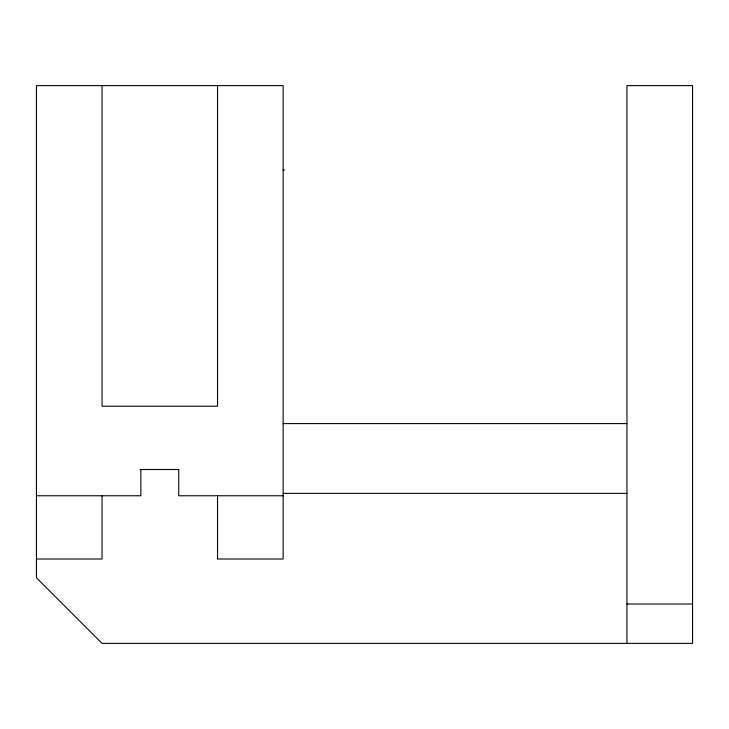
<?xml version="1.0" encoding="UTF-8"?>
<svg xmlns="http://www.w3.org/2000/svg" width="729" height="729" viewBox="0 0 729 729"><rect width="100%" height="100%" fill="white"/><g stroke="black" fill="none" stroke-linecap="round" stroke-linejoin="round"><path stroke-width="1.09" d="M283.144 170.021L284.456 170.021M283.144 423.595L626.94 423.595M140.114 469.522L178.805 469.522M283.144 493.387L626.94 493.387M36.45 495.766L140.861 495.766L140.861 469.522M283.144 495.766L178.733 495.766L178.733 469.522M36.45 558.997L102.06 558.997L102.06 495.766M626.94 604.022L692.55 604.022M626.94 643.388L626.94 85.612L692.55 85.612L692.55 643.388L102.06 643.388L36.45 577.778L36.45 85.612L283.144 85.612L283.144 558.997L217.534 558.997L217.534 495.766M217.534 85.612L217.534 406.217L102.06 406.217L102.06 85.612"/></g></svg>
